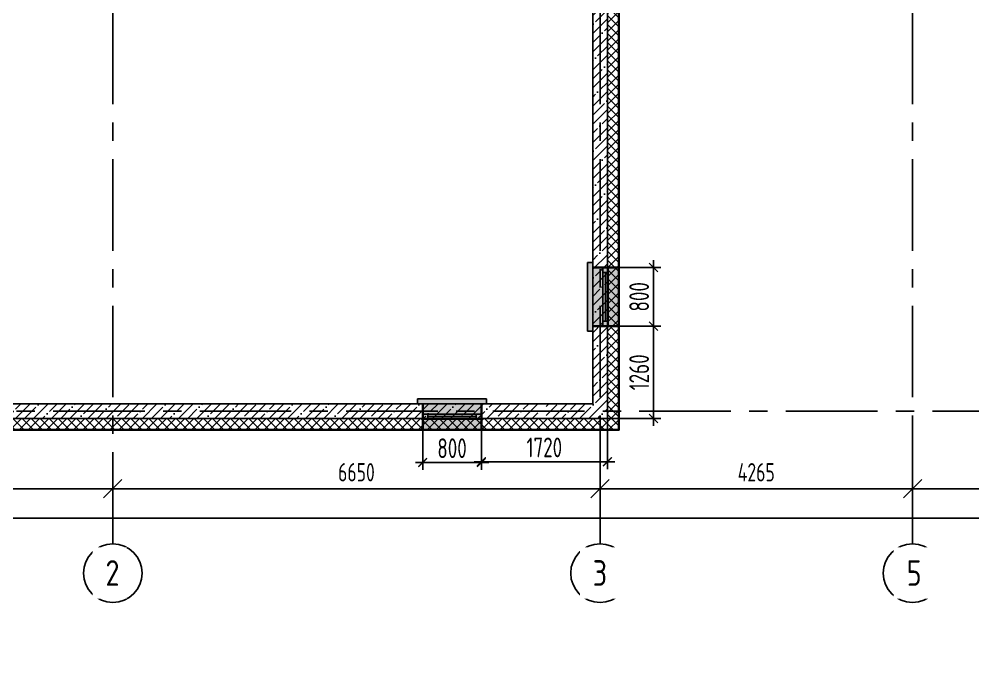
# Model space of a CAD drawing. Header units: millimetres. Extents: x -106726 to 8952771, y -150083 to 686385.
# Drawn here: x 4971 to 17989, y 476606 to 485350 of the extents above; entities that cross this region are included whole.
import ezdxf
from ezdxf import colors
from ezdxf.entities.mleader import LeaderData, LeaderLine
from ezdxf.math import Vec2, Vec3

# ---------------------------------------------------------------- set-up
doc = ezdxf.new("R2010")
doc.units = ezdxf.units.MM
doc.linetypes.add('CENTER', pattern=[2, 1.25, -0.25, 0.25, -0.25])
doc.layers.get('Defpoints').update_dxf_attribs({"color": 8})
doc.styles.add('ISOCPEUR', font='isocpeur.ttf', dxfattribs={"width": 0.7})
doc.styles.add('ГОСТ 2.304', font='isocpeur.ttf', dxfattribs={"width": 0.7})
doc.dimstyles.new('R_100', dxfattribs={"dimtxt": 270, "dimasz": 120, "dimexe": 100, "dimexo": 0, "dimgap": 60, "dimtad": 1, "dimdec": 0, "dimrnd": 5, "dimzin": 0, "dimdsep": 46, "dimtxsty": 'ISOCPEUR', "dimblk": 'ARCHTICK', "dimcen": 0, "dimdle": 100, "dimclrd": 256, "dimclre": 256, "dimclrt": 256, "dimadec": 0, "dimazin": 0, "dimtfac": 2, "dimtdec": 0, "dimtofl": 0, "dimtmove": 1, "dimatfit": 3, "dimfxl": 1, "dimtvp": 3, "dimtfill": 1, "dimtolj": 1, "dimtzin": 0, "dimarcsym": 0})
doc.dimstyles.new('СПДС', dxfattribs={"dimscale": 100, "dimtxt": 2.5, "dimasz": 2.5, "dimexe": 1.5, "dimexo": 0, "dimgap": 1, "dimtad": 1, "dimdec": 0, "dimrnd": 1, "dimtxsty": 'ГОСТ 2.304', "dimblk": 'OBLIQUE', "dimcen": 2.5, "dimdle": 1.5, "dimadec": 0, "dimazin": 2, "dimtfac": 0.75, "dimtdec": 0, "dimtmove": 1, "dimatfit": 3, "dimfxl": 1, "dimtolj": 1, "dimarcsym": 1})
pattern_1 = [(45, (-945096.63, 529153.53), (-61.871843, 61.871843), []), (135, (-945096.63, 529153.53), (-61.871843, -61.871843), [])]

# ---------------------------------------------------------------- blocks, each defined once
blk = doc.blocks.new('*U323')
h = blk.add_hatch(color=8)
h.dxf.hatch_style = 1
h.paths.add_polyline_path([(-870, -210), (70, -210), (70, -140), (0, -140), (0, 220), (-800, 220), (-800, -140), (-870, -140)])
at = {"color": 8, "lineweight": 30}
for p, q in [((-800, -140), (-800, 220)), ((0, -140), (0, 220))]:
    blk.add_line(p, q, dxfattribs=at)
at = {"color": 8}
for p, q in [((0, 220), (-800, 220)), ((-800, 70), (0, 70)), ((-800, 0), (0, 0)), ((-730, 0), (-730, 70)), ((-730, 35), (-70, 35)), ((-70, 0), (-70, 70)), ((-870, -210), (-870, -140)), ((-870, -140), (-800, -140)), ((-870, -210), (70, -210)), ((0, -140), (70, -140)), ((70, -210), (70, -140))]:
    blk.add_line(p, q, dxfattribs=at)
blk = doc.blocks.new('_Oblique')
at = {"color": 8, "linetype": 'ByBlock', "lineweight": -2}
blk.add_line((-0.5, -0.5), (0.5, 0.5), dxfattribs=at)
blk = doc.blocks.new('*D774')
at = {"color": 8, "lineweight": -2, "ltscale": 100, "transparency": 16777216}
for p, q in [((0, 479351), (0, 478791)), ((6250, 479351), (6250, 478791)), ((-150, 478941), (6400, 478941))]:
    blk.add_line(p, q, dxfattribs=at)
at = {"layer": 'Defpoints', "color": 0, "ltscale": 100, "transparency": 16777216}
for p in [(0, 479351), (6250, 479351), (6250, 478941)]:
    blk.add_point(p, dxfattribs=at)
at = {"color": 8, "lineweight": -2, "ltscale": 100, "transparency": 16777216, "xscale": 250, "yscale": 250, "zscale": 250, "rotation": 180}
blk.add_blockref('_Oblique', (0, 478941), dxfattribs=at)
at = {"color": 8, "lineweight": -2, "ltscale": 100, "transparency": 16777216, "xscale": 250, "yscale": 250, "zscale": 250}
blk.add_blockref('_Oblique', (6250, 478941), dxfattribs=at)
at = {"color": 8, "ltscale": 100, "transparency": 16777216, "insert": (3125, 479166), "char_height": 250, "attachment_point": 5, "style": 'ГОСТ 2.304'}
blk.add_mtext('\\A1;6250', dxfattribs=at)
blk = doc.blocks.new('*D775')
at = {"color": 8, "lineweight": -2, "ltscale": 100, "transparency": 16777216}
for p, q in [((12900, 479765), (12900, 478791)), ((6250, 479351), (6250, 478791)), ((6100, 478941), (13050, 478941))]:
    blk.add_line(p, q, dxfattribs=at)
at = {"layer": 'Defpoints', "color": 0, "ltscale": 100, "transparency": 16777216}
for p in [(12900, 479765), (6250, 479351), (12900, 478941)]:
    blk.add_point(p, dxfattribs=at)
at = {"color": 8, "lineweight": -2, "ltscale": 100, "transparency": 16777216, "xscale": 250, "yscale": 250, "zscale": 250, "rotation": 180}
blk.add_blockref('_Oblique', (6250, 478941), dxfattribs=at)
at = {"color": 8, "lineweight": -2, "ltscale": 100, "transparency": 16777216, "xscale": 250, "yscale": 250, "zscale": 250}
blk.add_blockref('_Oblique', (12900, 478941), dxfattribs=at)
at = {"color": 8, "ltscale": 100, "transparency": 16777216, "insert": (9575, 479166), "char_height": 250, "attachment_point": 5, "style": 'ГОСТ 2.304'}
blk.add_mtext('\\A1;6650', dxfattribs=at)
blk = doc.blocks.new('*D765')
at = {"color": 8, "lineweight": -2, "ltscale": 100, "transparency": 16777216}
for p, q in [((12900, 479765), (12900, 478791)), ((17165, 479765), (17165, 478791)), ((12750, 478941), (17315, 478941))]:
    blk.add_line(p, q, dxfattribs=at)
at = {"layer": 'Defpoints', "color": 0, "ltscale": 100, "transparency": 16777216}
for p in [(12900, 479765), (17165, 479765), (17165, 478941)]:
    blk.add_point(p, dxfattribs=at)
at = {"color": 8, "lineweight": -2, "ltscale": 100, "transparency": 16777216, "xscale": 250, "yscale": 250, "zscale": 250, "rotation": 180}
blk.add_blockref('_Oblique', (12900, 478941), dxfattribs=at)
at = {"color": 8, "lineweight": -2, "ltscale": 100, "transparency": 16777216, "xscale": 250, "yscale": 250, "zscale": 250}
blk.add_blockref('_Oblique', (17165, 478941), dxfattribs=at)
at = {"color": 8, "ltscale": 100, "transparency": 16777216, "insert": (15032, 479166), "char_height": 250, "attachment_point": 5, "style": 'ГОСТ 2.304'}
blk.add_mtext('\\A1;4265', dxfattribs=at)
blk = doc.blocks.new('*D766')
at = {"color": 8, "lineweight": -2, "ltscale": 100, "transparency": 16777216}
for p, q in [((17165, 479765), (17165, 478791)), ((21120, 479464), (21120, 478791)), ((17015, 478941), (21270, 478941))]:
    blk.add_line(p, q, dxfattribs=at)
at = {"layer": 'Defpoints', "color": 0, "ltscale": 100, "transparency": 16777216}
for p in [(17165, 479765), (21120, 479464), (21120, 478941)]:
    blk.add_point(p, dxfattribs=at)
at = {"color": 8, "lineweight": -2, "ltscale": 100, "transparency": 16777216, "xscale": 250, "yscale": 250, "zscale": 250, "rotation": 180}
blk.add_blockref('_Oblique', (17165, 478941), dxfattribs=at)
at = {"color": 8, "lineweight": -2, "ltscale": 100, "transparency": 16777216, "xscale": 250, "yscale": 250, "zscale": 250}
blk.add_blockref('_Oblique', (21120, 478941), dxfattribs=at)
at = {"color": 8, "ltscale": 100, "transparency": 16777216, "insert": (19142, 479166), "char_height": 250, "attachment_point": 5, "style": 'ГОСТ 2.304'}
blk.add_mtext('\\A1;3955', dxfattribs=at)
blk = doc.blocks.new('*D754')
at = {"color": 8, "lineweight": -2, "ltscale": 100, "transparency": 16777216}
for p, q in [((0, 478214), (0, 478689)), ((68415, 478214), (68415, 478689)), ((-150, 478539), (68565, 478539))]:
    blk.add_line(p, q, dxfattribs=at)
at = {"layer": 'Defpoints', "color": 0, "ltscale": 100, "transparency": 16777216}
for p in [(68415, 478539), (0, 478214), (68415, 478214)]:
    blk.add_point(p, dxfattribs=at)
at = {"color": 8, "lineweight": -2, "ltscale": 100, "transparency": 16777216, "xscale": 250, "yscale": 250, "zscale": 250, "rotation": 180}
blk.add_blockref('_Oblique', (0, 478539), dxfattribs=at)
at = {"color": 8, "lineweight": -2, "ltscale": 100, "transparency": 16777216, "xscale": 250, "yscale": 250, "zscale": 250}
blk.add_blockref('_Oblique', (68415, 478539), dxfattribs=at)
at = {"color": 8, "ltscale": 100, "transparency": 16777216, "insert": (34208, 478764), "char_height": 250, "attachment_point": 5, "style": 'ГОСТ 2.304'}
blk.add_mtext('\\A1;68415', dxfattribs=at)
blk = doc.blocks.new('_ArchTick')
at = {"color": 8, "linetype": 'ByBlock', "const_width": 0.15}
blk.add_lwpolyline([(-0.5, -0.5), (0.5, 0.5)], dxfattribs=at)
blk = doc.blocks.new('*D740')
at = {"color": 8, "lineweight": -2, "ltscale": 100, "transparency": 16777216}
for p, q in [((13160, 481160), (13729, 481160)), ((13629, 481260), (13629, 479800)), ((13000, 479900), (13729, 479900))]:
    blk.add_line(p, q, dxfattribs=at)
at = {"layer": 'Defpoints', "color": 0, "ltscale": 100, "transparency": 16777216}
for p in [(13160, 481160), (13000, 479900), (13629, 479900)]:
    blk.add_point(p, dxfattribs=at)
at = {"color": 8, "lineweight": -2, "ltscale": 100, "transparency": 16777216, "xscale": 120, "yscale": 120, "zscale": 120}
for p, rotation in [((13629, 481160), 90), ((13629, 479900), 270)]:
    blk.add_blockref('_ArchTick', p, dxfattribs=dict(at, rotation=rotation))
at = {"color": 8, "lineweight": 30, "ltscale": 100, "transparency": 16777216, "insert": (13434, 480530), "char_height": 270, "attachment_point": 5, "rotation": 90, "style": 'ISOCPEUR', "bg_fill": 3, "box_fill_scale": 1.1, "bg_fill_color": 256, "bg_fill_true_color": 13158600, "bg_fill_transparency": 0}
blk.add_mtext('\\A1;1260', dxfattribs=at)
blk = doc.blocks.new('*D730')
at = {"color": 8, "lineweight": -2, "ltscale": 100, "transparency": 16777216}
for p, q in [((11280, 479890), (11280, 479210)), ((13000, 479900), (13000, 479210)), ((13100, 479310), (11180, 479310))]:
    blk.add_line(p, q, dxfattribs=at)
at = {"layer": 'Defpoints', "color": 0, "ltscale": 100, "transparency": 16777216}
for p in [(11280, 479890), (13000, 479900), (11280, 479310)]:
    blk.add_point(p, dxfattribs=at)
at = {"color": 8, "lineweight": -2, "ltscale": 100, "transparency": 16777216, "xscale": 120, "yscale": 120, "zscale": 120, "rotation": 180}
blk.add_blockref('_ArchTick', (11280, 479310), dxfattribs=at)
at = {"color": 8, "lineweight": -2, "ltscale": 100, "transparency": 16777216, "xscale": 120, "yscale": 120, "zscale": 120}
blk.add_blockref('_ArchTick', (13000, 479310), dxfattribs=at)
at = {"color": 8, "lineweight": 30, "ltscale": 100, "transparency": 16777216, "insert": (12140, 479505), "char_height": 270, "attachment_point": 5, "style": 'ISOCPEUR', "bg_fill": 3, "box_fill_scale": 1.1, "bg_fill_color": 256, "bg_fill_true_color": 13158600, "bg_fill_transparency": 0}
blk.add_mtext('\\A1;1720', dxfattribs=at)
blk = doc.blocks.new('*D731')
at = {"color": 8, "lineweight": -2, "ltscale": 100, "transparency": 16777216}
for p, q in [((10480, 479740), (10480, 479199)), ((11280, 479740), (11280, 479199)), ((11380, 479299), (10380, 479299))]:
    blk.add_line(p, q, dxfattribs=at)
at = {"layer": 'Defpoints', "color": 0, "ltscale": 100, "transparency": 16777216}
for p in [(10480, 479740), (11280, 479740), (10480, 479299)]:
    blk.add_point(p, dxfattribs=at)
at = {"color": 8, "lineweight": -2, "ltscale": 100, "transparency": 16777216, "xscale": 120, "yscale": 120, "zscale": 120, "rotation": 180}
blk.add_blockref('_ArchTick', (10480, 479299), dxfattribs=at)
at = {"color": 8, "lineweight": -2, "ltscale": 100, "transparency": 16777216, "xscale": 120, "yscale": 120, "zscale": 120}
blk.add_blockref('_ArchTick', (11280, 479299), dxfattribs=at)
at = {"color": 8, "lineweight": 30, "ltscale": 100, "transparency": 16777216, "insert": (10880, 479494), "char_height": 270, "attachment_point": 5, "style": 'ISOCPEUR', "bg_fill": 3, "box_fill_scale": 1.1, "bg_fill_color": 256, "bg_fill_true_color": 13158600, "bg_fill_transparency": 0}
blk.add_mtext('\\A1;800', dxfattribs=at)
blk = doc.blocks.new('*D732')
at = {"color": 8, "lineweight": -2, "ltscale": 100, "transparency": 16777216}
for p, q in [((13629, 482060), (13629, 481060)), ((13160, 481960), (13729, 481960)), ((13150, 481160), (13729, 481160))]:
    blk.add_line(p, q, dxfattribs=at)
at = {"layer": 'Defpoints', "color": 0, "ltscale": 100, "transparency": 16777216}
for p in [(13160, 481960), (13150, 481160), (13629, 481160)]:
    blk.add_point(p, dxfattribs=at)
at = {"color": 8, "lineweight": -2, "ltscale": 100, "transparency": 16777216, "xscale": 120, "yscale": 120, "zscale": 120}
for p, rotation in [((13629, 481960), 90), ((13629, 481160), 270)]:
    blk.add_blockref('_ArchTick', p, dxfattribs=dict(at, rotation=rotation))
at = {"color": 8, "lineweight": 30, "ltscale": 100, "transparency": 16777216, "insert": (13434, 481560), "char_height": 270, "attachment_point": 5, "rotation": 90, "style": 'ISOCPEUR', "bg_fill": 3, "box_fill_scale": 1.1, "bg_fill_color": 256, "bg_fill_true_color": 13158600, "bg_fill_transparency": 0}
blk.add_mtext('\\A1;800', dxfattribs=at)
blk = doc.blocks.new('_DotSmall')
at = {"color": 8, "linetype": 'ByBlock', "const_width": 0.5}
blk.add_lwpolyline([(-0.0625, 0, 1), (0.0625, 0, 1)], format="xyb", close=True, dxfattribs=at)

msp = doc.modelspace()

# ---------------------------------------------------------------- hatches: boundary and pattern name
at = {"ltscale": 100}
h = msp.add_hatch(dxfattribs=at)
h.set_pattern_fill('ANSI37', color=256, scale=700)
h.set_pattern_definition(pattern_1)
edge = h.paths.add_edge_path()
edge.add_line((37731.6, 488221), (37788.5, 488162.1))
edge.add_line((37788.5, 488162.1), (37500.8, 487884.2))
edge.add_line((37500.8, 487884.2), (37444.6, 487942.3))
edge.add_arc((34355.1, 491410.5), 4644.7, 272.34376, 311.69596, ccw=False)
edge.add_line((34545, 486769.7), (34545, 486690))
edge.add_line((34545, 486690), (34345, 486690))
edge.add_line((34345, 486690), (34345, 486615.7))
edge.add_arc((34353.6, 491413.4), 4797.6, 269.89675, 358.52663)
edge.add_line((39149.7, 491290), (47385, 491290))
edge.add_line((47385, 491290), (47385, 486100))
edge.add_line((47385, 486100), (55265, 486100))
edge.add_line((55265, 486100), (55265, 479750))
edge.add_line((55265, 479750), (68665, 479750))
edge.add_line((68665, 479750), (68665, 489760))
edge.add_line((68665, 489760), (62315, 489760))
edge.add_line((62315, 489760), (62315, 507630))
edge.add_line((62315, 507630), (51815, 507630))
edge.add_line((51815, 507630), (51815, 511595))
edge.add_line((51815, 511595), (16715, 511595))
edge.add_line((16715, 511595), (16715, 507630))
edge.add_line((16715, 507630), (11889.8, 507630))
edge.add_line((11889.8, 507630), (11889.8, 507480))
edge.add_line((11889.8, 507480), (16865, 507480))
edge.add_line((16865, 507480), (16865, 511445))
edge.add_line((16865, 511445), (51665, 511445))
edge.add_line((51665, 511445), (51665, 507480))
edge.add_line((51665, 507480), (62165, 507480))
edge.add_line((62165, 507480), (62165, 489610))
edge.add_line((62165, 489610), (68515, 489610))
edge.add_line((68515, 489610), (68515, 479900))
edge.add_line((68515, 479900), (55415, 479900))
edge.add_line((55415, 479900), (55415, 486250))
edge.add_line((55415, 486250), (47535, 486250))
edge.add_line((47535, 486250), (47535, 491440))
edge.add_line((47535, 491440), (38999.7, 491440))
edge.add_arc((34355.1, 491410.5), 4644.7, -43.36822, 0.36411, ccw=False)
h = msp.add_hatch(dxfattribs=at)
h.set_pattern_fill('ANSI37', color=256, scale=700)
h.set_pattern_definition(pattern_1)
edge = h.paths.add_edge_path()
edge.add_line((34345, 486690), (34145, 486690))
edge.add_line((34145, 486690), (34145, 486768.6))
edge.add_arc((34310.5, 491389.1), 4623.4, 228.34818, 267.94848, ccw=False)
edge.add_line((31237.8, 487934.5), (31189.3, 487884.2))
edge.add_line((31189.3, 487884.2), (30901.5, 488162.1))
edge.add_line((30901.5, 488162.1), (30950.7, 488213))
edge.add_arc((34310.5, 491389.1), 4623.4, 179.36883, 223.38962, ccw=False)
edge.add_line((29687.4, 491440), (21120, 491440))
edge.add_line((21120, 491440), (21120, 486250))
edge.add_line((21120, 486250), (13000, 486250))
edge.add_line((13000, 486250), (13000, 479900))
edge.add_line((13000, 479900), (-100, 479900))
edge.add_line((-100, 479900), (-100, 489610))
edge.add_line((-100, 489610), (6250, 489610))
edge.add_line((6250, 489610), (6250, 507480))
edge.add_line((6250, 507480), (11889.8, 507480))
edge.add_line((11889.8, 507480), (11889.8, 507630))
edge.add_line((11889.8, 507630), (6100, 507630))
edge.add_line((6100, 507630), (6100, 489760))
edge.add_line((6100, 489760), (-250, 489760))
edge.add_line((-250, 489760), (-250, 479750))
edge.add_line((-250, 479750), (13150, 479750))
edge.add_line((13150, 479750), (13150, 486100))
edge.add_line((13150, 486100), (21270, 486100))
edge.add_line((21270, 486100), (21270, 491290))
edge.add_line((21270, 491290), (29537.4, 491290))
edge.add_arc((34314.5, 491393.9), 4778.3, 181.24594, 270.36543)
edge.add_line((34345, 486615.7), (34345, 486690))
h = msp.add_hatch(dxfattribs=at)
h.set_pattern_fill('ANSI35', color=256, scale=700)
h.set_pattern_definition([(45, (-944996.7, 529831.52), (-123.743687, 123.743687), []), (45, (-944872.95, 529831.52), (-123.743687, 123.743687), [218.75, -43.75, 0, -43.75])])
h.paths.add_polyline_path([(100, 489410), (-100, 489410), (-100, 479900), (12053.2, 479900), (12053.2, 480100), (100, 480100)])
h = msp.add_hatch(dxfattribs=at)
h.set_pattern_fill('ANSI35', color=256, scale=700)
h.set_pattern_definition([(45, (-956447.81, 589999.9), (-123.743687, 123.743687), []), (45, (-956324.07, 589999.9), (-123.743687, 123.743687), [218.75, -43.75, 0, -43.75])])
h.paths.add_polyline_path([(12250, 486250), (12800, 486250), (12800, 480100), (12165, 480100), (12165, 479900), (13000, 479900), (13000, 486250), (13025, 486250), (13025, 486450), (13025, 487050), (12825, 487050), (12825, 486550), (12250, 486550)])

# ---------------------------------------------------------------- linework, layer by layer
at = {"linetype": 'CENTER', "ltscale": 1000}
for p, q in [((17165, 478188.7), (17165, 512496.2)), ((6250, 478188.7), (6250, 512072.7)), ((12900, 478188.7), (12900, 507571.3)), ((-12563.8, 480000), (71033.4, 480000))]:
    msp.add_line(p, q, dxfattribs=at)
at = {"ltscale": 100}
for p, q in [((12800, 480100), (12800, 486250)), ((13000, 479900), (13000, 486250)), ((13150, 479750), (13150, 486100)), ((13160, 479740), (13160, 486090)), ((100, 480100), (12800, 480100)), ((-100, 479900), (13000, 479900))]:
    msp.add_line(p, q, dxfattribs=at)
for points in [[(13160, 479740), (-260, 479740)], [(13150, 479750), (-250, 479750)]]:
    msp.add_lwpolyline(points, dxfattribs=at)
at = {"ltscale": 0.5}
for centre in [(6250, 477788.7), (12900, 477788.7), (17165, 477788.7)]:
    msp.add_circle(centre, 400, dxfattribs=at)

# ---------------------------------------------------------------- block references
at = {"xscale": -1}
for p, rotation in [((12940, 481960), 270), ((11280, 479960), 180)]:
    msp.add_blockref('*U323', p, dxfattribs=dict(at, rotation=rotation))

# ---------------------------------------------------------------- dimensions: what is measured, and where the dimension line sits
at = {"ltscale": 100}
for base, p1, p2, picture, middle in [((12900, 478941.4), (6250, 479351.3), (12900, 479765.2), '*D775', (9575, 479166.4)), ((17165, 478941.4), (12900, 479765.2), (17165, 479765.2), '*D765', (15032.5, 479166.4)), ((21120, 478941.4), (17165, 479765.2), (21120, 479464.4), '*D766', (19142.5, 479166.4)), ((6250, 478941.4), (0, 479351.3), (6250, 479351.3), '*D774', (3125, 479166.4)), ((68415, 478539.3), (0, 478213.7), (68415, 478213.7), '*D754', (34207.5, 478764.3))]:
    dim = msp.add_linear_dim(base=base, p1=p1, p2=p2, dimstyle='СПДС', override={"dimclrd": 8, "dimclre": 8, "dimclrt": 8}, dxfattribs=at)
    dim.commit()
    dim.dimension.update_dxf_attribs({"geometry": picture, "text_midpoint": middle})

# ---------------------------------------------------------------- next in the draw order: texts
at = {"insert": (6150.2, 477966.5), "char_height": 350, "width": 114.629, "attachment_point": 1, "line_spacing_factor": 1.149209, "style": 'ГОСТ 2.304', "bg_fill": 2}
msp.add_mtext('{\\W0.8;2}', dxfattribs=at)
at = {"char_height": 350, "attachment_point": 1, "line_spacing_factor": 1.149209, "style": 'ГОСТ 2.304', "bg_fill": 2}
for s, insert in [('{\\W0.8;3}', (12800.2, 477966.5)), ('{\\W0.8;5}', (17084.6, 477966.5))]:
    msp.add_mtext(s, dxfattribs=dict(at, insert=insert))

# ---------------------------------------------------------------- next in the draw order: dimensions: what is measured, and where the dimension line sits
at = {"lineweight": 30, "ltscale": 100}
dim = msp.add_linear_dim(base=(13628.9, 479900), p1=(13160, 481160), p2=(13000, 479900), angle=90, dimstyle='R_100', override={"dimpost": '\\X', "dimclrd": 8, "dimclre": 8, "dimclrt": 8, "dimfxl": 2.5, "dimarcsym": 1}, dxfattribs=at)
dim.commit()
dim.dimension.update_dxf_attribs({"geometry": '*D740', "text_midpoint": (13433.9, 480530)})

# ---------------------------------------------------------------- next in the draw order: dimensions: what is measured, and where the dimension line sits
dim = msp.add_linear_dim(base=(13628.9, 481160), p1=(13160, 481960), p2=(13150, 481160), angle=90, dimstyle='R_100', override={"dimpost": '\\X', "dimclrd": 8, "dimclre": 8, "dimclrt": 8, "dimfxl": 2.5, "dimarcsym": 1}, dxfattribs=at)
dim.commit()
dim.dimension.update_dxf_attribs({"geometry": '*D732', "text_midpoint": (13433.9, 481560)})
dim = msp.add_linear_dim(base=(11280, 479309.8), p1=(13000, 479900), p2=(11280, 479890), dimstyle='R_100', override={"dimpost": '\\X', "dimclrd": 8, "dimclre": 8, "dimclrt": 8, "dimfxl": 2.5, "dimarcsym": 1}, dxfattribs=at)
dim.commit()
dim.dimension.update_dxf_attribs({"geometry": '*D730', "text_midpoint": (12140, 479504.8)})

# ---------------------------------------------------------------- next in the draw order: dimensions: what is measured, and where the dimension line sits
dim = msp.add_linear_dim(base=(10480, 479298.8), p1=(11280, 479740), p2=(10480, 479740), dimstyle='R_100', override={"dimpost": '\\X', "dimclrd": 8, "dimclre": 8, "dimclrt": 8, "dimfxl": 2.5, "dimarcsym": 1}, dxfattribs=at)
dim.commit()
dim.dimension.update_dxf_attribs({"geometry": '*D731', "text_midpoint": (10880, 479493.8)})

# ---------------------------------------------------------------- next in the draw order: leaders
ml = msp.add_multileader_mtext('Standard')
ml.set_content('+13,200', color=8, style='ISOCPEUR')
ml.set_leader_properties(color=8, linetype='Continuous', lineweight=-1)
ml.set_arrow_properties(name='DOTSMALL')
ml.build(insert=Vec2(0, 0))
ml.multileader.update_dxf_attribs({"has_text_frame": 1, "text_left_attachment_type": 4, "text_right_attachment_type": 4, "dogleg_length": 100, "arrow_head_size": 180})
ctx = ml.context
ctx.base_point, ctx.char_height, ctx.arrow_head_size, ctx.landing_gap_size, ctx.plane_origin = Vec3(29236.5, 674490.5), 250, 180, 50, Vec3(27075.3, 673899.3)
ctx.left_attachment, ctx.right_attachment = 4, 4
notes = []
notes.append((ctx, [(0, (0, 0, 0), (0, 0), (1, 0), 1, [])]))
ctx.mtext.insert, ctx.mtext.width, ctx.mtext.line_spacing_style, ctx.mtext.flow_direction = Vec3(29286.5, 674823.8), 852.697, 2, 5
ml = msp.add_multileader_mtext('Standard')
ml.set_content('+11,550', color=8, style='ISOCPEUR')
ml.set_leader_properties(color=8, linetype='Continuous', lineweight=-1)
ml.set_arrow_properties(name='DOTSMALL')
ml.build(insert=Vec2(0, 0))
ml.multileader.update_dxf_attribs({"has_text_frame": 1, "text_left_attachment_type": 4, "text_right_attachment_type": 4, "dogleg_length": 100, "arrow_head_size": 180})
ctx = ml.context
ctx.base_point, ctx.char_height, ctx.arrow_head_size, ctx.landing_gap_size, ctx.plane_origin = Vec3(24236.5, 673745.5), 250, 180, 50, Vec3(22075.3, 673154.3)
ctx.left_attachment, ctx.right_attachment = 4, 4
notes.append((ctx, [(0, (0, 0, 0), (0, 0), (1, 0), 1, [])]))
ctx.mtext.insert, ctx.mtext.width, ctx.mtext.line_spacing_style, ctx.mtext.flow_direction = Vec3(24286.5, 674078.8), 852.697, 2, 5
ml = msp.add_multileader_mtext('Standard')
ml.set_content('+13,700', color=8, style='ISOCPEUR')
ml.set_leader_properties(color=8, linetype='Continuous', lineweight=-1)
ml.set_arrow_properties(name='DOTSMALL')
ml.build(insert=Vec2(0, 0))
ml.multileader.update_dxf_attribs({"has_text_frame": 1, "text_left_attachment_type": 4, "text_right_attachment_type": 4, "dogleg_length": 100, "arrow_head_size": 180})
ctx = ml.context
ctx.base_point, ctx.char_height, ctx.arrow_head_size, ctx.landing_gap_size, ctx.plane_origin = Vec3(54221, 506541.4), 250, 180, 50, Vec3(53971.6, 505880.5)
ctx.left_attachment, ctx.right_attachment = 4, 4
notes.append((ctx, [(0, (0, 0, 0), (0, 0), (1, 0), 1, [])]))
ctx.mtext.insert, ctx.mtext.width, ctx.mtext.line_spacing_style, ctx.mtext.flow_direction = Vec3(54271, 506874.7), 852.697, 2, 5
ml = msp.add_multileader_mtext('Standard')
ml.set_content('+13,700', color=8, style='ISOCPEUR')
ml.set_leader_properties(color=8, linetype='Continuous', lineweight=-1)
ml.set_arrow_properties(name='DOTSMALL')
ml.build(insert=Vec2(0, 0))
ml.multileader.update_dxf_attribs({"has_text_frame": 1, "text_left_attachment_type": 4, "text_right_attachment_type": 4, "dogleg_length": 100, "arrow_head_size": 180})
ctx = ml.context
ctx.base_point, ctx.char_height, ctx.arrow_head_size, ctx.landing_gap_size, ctx.plane_origin = Vec3(15753.5, 506387.5), 250, 180, 50, Vec3(13592.3, 505796.3)
ctx.left_attachment, ctx.right_attachment = 4, 4
notes.append((ctx, [(0, (0, 0, 0), (0, 0), (1, 0), 1, [])]))
ctx.mtext.insert, ctx.mtext.width, ctx.mtext.line_spacing_style, ctx.mtext.flow_direction = Vec3(15803.5, 506720.8), 852.697, 2, 5
ml = msp.add_multileader_mtext('Standard')
ml.set_content('+15,825', color=8, style='ISOCPEUR')
ml.set_leader_properties(color=8, linetype='Continuous', lineweight=-1)
ml.set_arrow_properties(name='DOTSMALL')
ml.build(insert=Vec2(0, 0))
ml.multileader.update_dxf_attribs({"has_text_frame": 1, "text_left_attachment_type": 4, "text_right_attachment_type": 4, "dogleg_length": 100, "arrow_head_size": 180})
ctx = ml.context
ctx.base_point, ctx.char_height, ctx.arrow_head_size, ctx.landing_gap_size, ctx.plane_origin = Vec3(14579.2, 501247.4), 250, 180, 50, Vec3(14497.8, 499536.8)
ctx.left_attachment, ctx.right_attachment = 4, 4
notes.append((ctx, [(0, (0, 0, 0), (0, 0), (1, 0), 1, [])]))
ctx.mtext.insert, ctx.mtext.width, ctx.mtext.defined_height, ctx.mtext.line_spacing_style, ctx.mtext.flow_direction = Vec3(14629.2, 501580.8), 696.035, 776.5, 2, 5
ml = msp.add_multileader_mtext('Standard')
ml.set_content('+15,825', color=8, style='ISOCPEUR')
ml.set_leader_properties(color=8, linetype='Continuous', lineweight=-1)
ml.set_arrow_properties(name='DOTSMALL')
ml.build(insert=Vec2(0, 0))
ml.multileader.update_dxf_attribs({"has_text_frame": 1, "text_left_attachment_type": 4, "text_right_attachment_type": 4, "dogleg_length": 100, "arrow_head_size": 180})
ctx = ml.context
ctx.base_point, ctx.char_height, ctx.arrow_head_size, ctx.landing_gap_size, ctx.plane_origin = Vec3(52211.2, 501008.3), 250, 180, 50, Vec3(52690.3, 498055.9)
ctx.left_attachment, ctx.right_attachment = 4, 4
notes.append((ctx, [(0, (0, 0, 0), (0, 0), (1, 0), 1, [])]))
ctx.mtext.insert, ctx.mtext.width, ctx.mtext.line_spacing_style, ctx.mtext.flow_direction = Vec3(52261.2, 501341.7), 852.697, 2, 5
for ctx, leaders in notes:
    for number, flags, end, landing, length, lines in leaders:
        leader = LeaderData()
        leader.index, (leader.has_last_leader_line, leader.has_dogleg_vector, leader.attachment_direction) = number, flags
        leader.last_leader_point, leader.dogleg_vector, leader.dogleg_length = Vec3(end), Vec3(landing), length
        for number, points, colour, breaks in lines:
            line = LeaderLine()
            line.index, line.vertices, line.color, line.breaks = number, Vec3.list(points), colors.encode_raw_color(colour), breaks
            leader.lines.append(line)
        ctx.leaders.append(leader)

doc.saveas('drawing.dxf')
